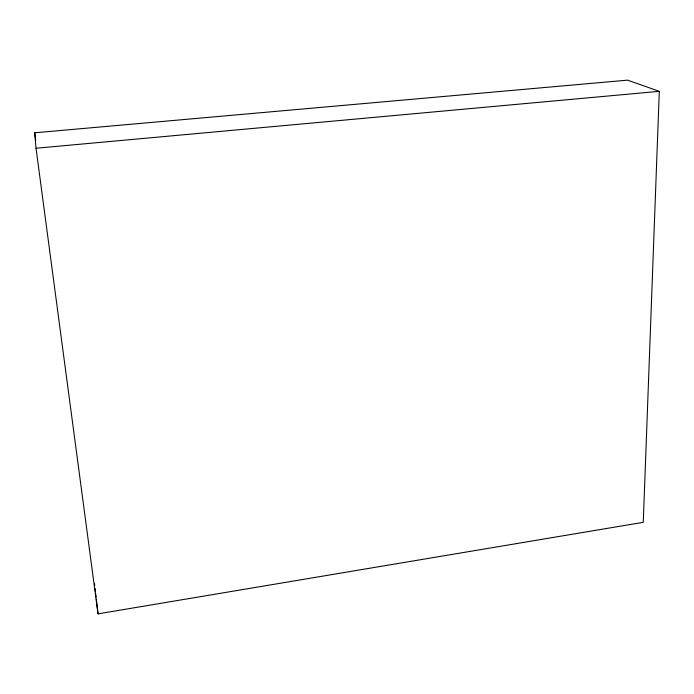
<?xml version="1.0" encoding="UTF-8"?>
<svg xmlns="http://www.w3.org/2000/svg" width="694" height="694" viewBox="0 0 694 694"><rect width="100%" height="100%" fill="white"/><g stroke="black" fill="none" stroke-linecap="round" stroke-linejoin="round"><path stroke-width="1.04" d="M659.3 91.33L643.26 522.33L98.028 613.852L36.027 148.247L34.7 132.797L627.558 80.148L659.3 91.33L36.027 148.247M34.7 132.797L35.698 140.309M94.514 583.385L94.757 585.484M95.121 588.633L95.486 591.791M95.729 593.891L96.093 597.04M96.327 599.139L98.028 613.852"/></g></svg>
